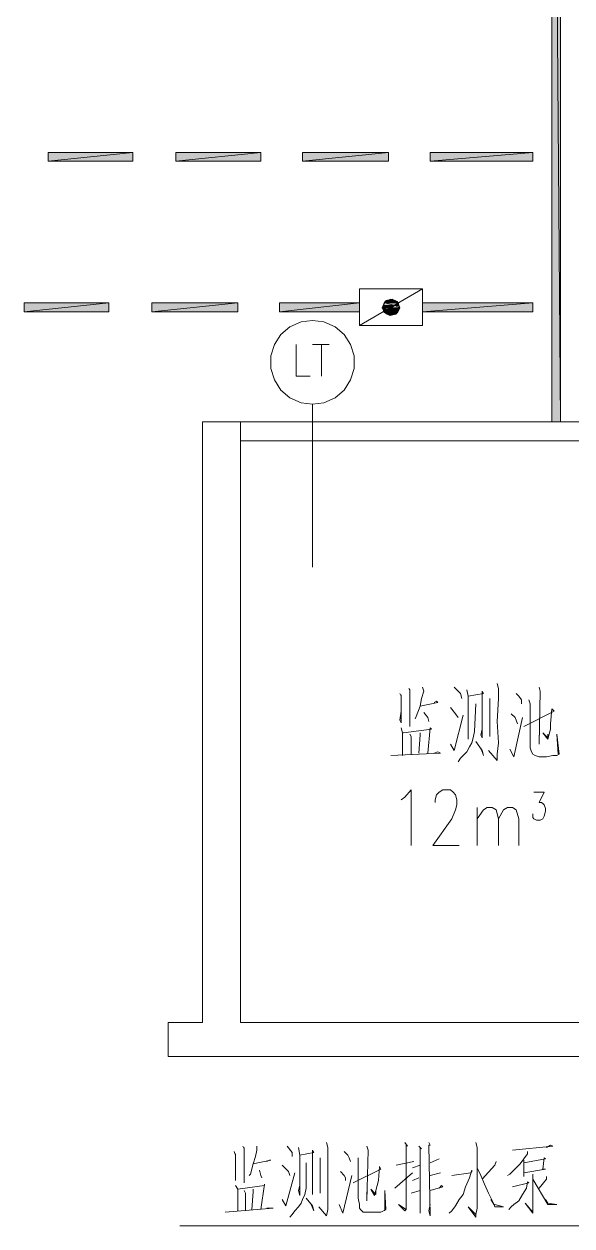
# Model space of a CAD drawing. Extents: x 2439 to 2860, y 496 to 788.
# Drawn here: x 2672.3 to 2702.6, y 575.7 to 642.1 of the extents above; entities that cross this region are included whole.
import ezdxf

# ---------------------------------------------------------------- set-up
doc = ezdxf.new("R2010")
doc.units = 0
doc.header["$LTSCALE"] = 15
doc.header["$MEASUREMENT"] = 0
doc.layers.get('0').update_dxf_attribs({"linetype": 'CONTINUOUS'})

msp = doc.modelspace()

# ---------------------------------------------------------------- hatches: boundary and pattern name
h = msp.add_hatch(color=0)
edge = h.paths.add_edge_path(flags=0)
edge.add_spline(control_points=[(2701.922, 681.634), (2701.922, 681.634), (2701.433, 681.634), (2701.433, 681.634), (2701.433, 681.634), (2701.922, 620.166), (2701.922, 620.166), (2701.922, 620.166), (2701.922, 681.634), (2701.922, 681.634)], knot_values=[0, 0, 0, 0, 1, 1, 1, 2, 2, 2, 3, 3, 3, 3], degree=3, periodic=0)
edge = h.paths.add_edge_path(flags=0)
edge.add_spline(control_points=[(2701.433, 681.634), (2701.433, 681.634), (2701.922, 620.166), (2701.922, 620.166), (2701.922, 620.166), (2701.433, 620.166), (2701.433, 620.166), (2701.433, 620.166), (2701.433, 681.634), (2701.433, 681.634)], knot_values=[0, 0, 0, 0, 1, 1, 1, 2, 2, 2, 3, 3, 3, 3], degree=3, periodic=0)
h = msp.add_hatch(color=0)
edge = h.paths.add_edge_path(flags=0)
edge.add_spline(control_points=[(2678.313, 634.555), (2678.313, 634.555), (2678.313, 635.044), (2678.313, 635.044), (2678.313, 635.044), (2673.633, 634.555), (2673.633, 634.555), (2673.633, 634.555), (2678.313, 634.555), (2678.313, 634.555)], knot_values=[0, 0, 0, 0, 1, 1, 1, 2, 2, 2, 3, 3, 3, 3], degree=3, periodic=0)
edge = h.paths.add_edge_path(flags=0)
edge.add_spline(control_points=[(2678.313, 635.044), (2678.313, 635.044), (2673.633, 634.555), (2673.633, 634.555), (2673.633, 634.555), (2673.633, 635.044), (2673.633, 635.044), (2673.633, 635.044), (2678.313, 635.044), (2678.313, 635.044)], knot_values=[0, 0, 0, 0, 1, 1, 1, 2, 2, 2, 3, 3, 3, 3], degree=3, periodic=0)
h = msp.add_hatch(color=0)
edge = h.paths.add_edge_path(flags=0)
edge.add_spline(control_points=[(2685.368, 634.555), (2685.368, 634.555), (2685.368, 635.044), (2685.368, 635.044), (2685.368, 635.044), (2680.688, 634.555), (2680.688, 634.555), (2680.688, 634.555), (2685.368, 634.555), (2685.368, 634.555)], knot_values=[0, 0, 0, 0, 1, 1, 1, 2, 2, 2, 3, 3, 3, 3], degree=3, periodic=0)
edge = h.paths.add_edge_path(flags=0)
edge.add_spline(control_points=[(2685.368, 635.044), (2685.368, 635.044), (2680.688, 634.555), (2680.688, 634.555), (2680.688, 634.555), (2680.688, 635.044), (2680.688, 635.044), (2680.688, 635.044), (2685.368, 635.044), (2685.368, 635.044)], knot_values=[0, 0, 0, 0, 1, 1, 1, 2, 2, 2, 3, 3, 3, 3], degree=3, periodic=0)
h = msp.add_hatch(color=0)
edge = h.paths.add_edge_path(flags=0)
edge.add_spline(control_points=[(2692.423, 634.555), (2692.423, 634.555), (2692.423, 635.044), (2692.423, 635.044), (2692.423, 635.044), (2687.673, 634.555), (2687.673, 634.555), (2687.673, 634.555), (2692.423, 634.555), (2692.423, 634.555)], knot_values=[0, 0, 0, 0, 1, 1, 1, 2, 2, 2, 3, 3, 3, 3], degree=3, periodic=0)
edge = h.paths.add_edge_path(flags=0)
edge.add_spline(control_points=[(2692.423, 635.044), (2692.423, 635.044), (2687.673, 634.555), (2687.673, 634.555), (2687.673, 634.555), (2687.673, 635.044), (2687.673, 635.044), (2687.673, 635.044), (2692.423, 635.044), (2692.423, 635.044)], knot_values=[0, 0, 0, 0, 1, 1, 1, 2, 2, 2, 3, 3, 3, 3], degree=3, periodic=0)
h = msp.add_hatch(color=0)
edge = h.paths.add_edge_path(flags=0)
edge.add_spline(control_points=[(2700.385, 634.555), (2700.385, 634.555), (2700.385, 635.044), (2700.385, 635.044), (2700.385, 635.044), (2694.728, 634.555), (2694.728, 634.555), (2694.728, 634.555), (2700.385, 634.555), (2700.385, 634.555)], knot_values=[0, 0, 0, 0, 1, 1, 1, 2, 2, 2, 3, 3, 3, 3], degree=3, periodic=0)
edge = h.paths.add_edge_path(flags=0)
edge.add_spline(control_points=[(2700.385, 635.044), (2700.385, 635.044), (2694.728, 634.555), (2694.728, 634.555), (2694.728, 634.555), (2694.728, 635.044), (2694.728, 635.044), (2694.728, 635.044), (2700.385, 635.044), (2700.385, 635.044)], knot_values=[0, 0, 0, 0, 1, 1, 1, 2, 2, 2, 3, 3, 3, 3], degree=3, periodic=0)
h = msp.add_hatch(color=0)
edge = h.paths.add_edge_path(flags=0)
edge.add_spline(control_points=[(2692.213, 626.732), (2692.213, 626.732), (2692.981, 626.732), (2692.981, 626.732), (2692.981, 626.732), (2692.283, 626.871), (2692.283, 626.871), (2692.283, 626.871), (2692.213, 626.732), (2692.213, 626.732)], knot_values=[0, 0, 0, 0, 1, 1, 1, 2, 2, 2, 3, 3, 3, 3], degree=3, periodic=0)
edge = h.paths.add_edge_path(flags=0)
edge.add_spline(control_points=[(2692.981, 626.732), (2692.981, 626.732), (2692.283, 626.871), (2692.283, 626.871), (2692.283, 626.871), (2692.772, 626.871), (2692.772, 626.871), (2692.772, 626.871), (2692.981, 626.732), (2692.981, 626.732)], knot_values=[0, 0, 0, 0, 1, 1, 1, 2, 2, 2, 3, 3, 3, 3], degree=3, periodic=0)
h = msp.add_hatch(color=0)
h.dxf.hatch_style = 2
h.paths.add_polyline_path([(2692.632, 626.941), (2692.283, 626.871), (2692.772, 626.871)])
h = msp.add_hatch(color=0)
edge = h.paths.add_edge_path(flags=0)
edge.add_spline(control_points=[(2672.306, 626.732), (2672.306, 626.732), (2672.306, 626.243), (2672.306, 626.243), (2672.306, 626.243), (2676.986, 626.732), (2676.986, 626.732), (2676.986, 626.732), (2672.306, 626.732), (2672.306, 626.732)], knot_values=[0, 0, 0, 0, 1, 1, 1, 2, 2, 2, 3, 3, 3, 3], degree=3, periodic=0)
edge = h.paths.add_edge_path(flags=0)
edge.add_spline(control_points=[(2672.306, 626.243), (2672.306, 626.243), (2676.986, 626.732), (2676.986, 626.732), (2676.986, 626.732), (2676.986, 626.243), (2676.986, 626.243), (2676.986, 626.243), (2672.306, 626.243), (2672.306, 626.243)], knot_values=[0, 0, 0, 0, 1, 1, 1, 2, 2, 2, 3, 3, 3, 3], degree=3, periodic=0)
h = msp.add_hatch(color=0)
edge = h.paths.add_edge_path(flags=0)
edge.add_spline(control_points=[(2679.361, 626.732), (2679.361, 626.732), (2679.361, 626.243), (2679.361, 626.243), (2679.361, 626.243), (2684.11, 626.732), (2684.11, 626.732), (2684.11, 626.732), (2679.361, 626.732), (2679.361, 626.732)], knot_values=[0, 0, 0, 0, 1, 1, 1, 2, 2, 2, 3, 3, 3, 3], degree=3, periodic=0)
edge = h.paths.add_edge_path(flags=0)
edge.add_spline(control_points=[(2679.361, 626.243), (2679.361, 626.243), (2684.11, 626.732), (2684.11, 626.732), (2684.11, 626.732), (2684.11, 626.243), (2684.11, 626.243), (2684.11, 626.243), (2679.361, 626.243), (2679.361, 626.243)], knot_values=[0, 0, 0, 0, 1, 1, 1, 2, 2, 2, 3, 3, 3, 3], degree=3, periodic=0)
h = msp.add_hatch(color=0)
edge = h.paths.add_edge_path(flags=0)
edge.add_spline(control_points=[(2686.415, 626.732), (2686.415, 626.732), (2686.415, 626.243), (2686.415, 626.243), (2686.415, 626.243), (2690.816, 626.732), (2690.816, 626.732), (2690.816, 626.732), (2686.415, 626.732), (2686.415, 626.732)], knot_values=[0, 0, 0, 0, 1, 1, 1, 2, 2, 2, 3, 3, 3, 3], degree=3, periodic=0)
edge = h.paths.add_edge_path(flags=0)
edge.add_spline(control_points=[(2686.415, 626.243), (2686.415, 626.243), (2690.816, 626.732), (2690.816, 626.732), (2690.816, 626.732), (2690.816, 626.243), (2690.816, 626.243), (2690.816, 626.243), (2686.415, 626.243), (2686.415, 626.243)], knot_values=[0, 0, 0, 0, 1, 1, 1, 2, 2, 2, 3, 3, 3, 3], degree=3, periodic=0)
h = msp.add_hatch(color=0)
edge = h.paths.add_edge_path(flags=0)
edge.add_spline(control_points=[(2692.073, 626.452), (2692.073, 626.452), (2692.562, 626.452), (2692.562, 626.452), (2692.562, 626.452), (2692.143, 626.592), (2692.143, 626.592), (2692.143, 626.592), (2692.073, 626.452), (2692.073, 626.452)], knot_values=[0, 0, 0, 0, 1, 1, 1, 2, 2, 2, 3, 3, 3, 3], degree=3, periodic=0)
edge = h.paths.add_edge_path(flags=0)
edge.add_spline(control_points=[(2692.562, 626.452), (2692.562, 626.452), (2692.143, 626.592), (2692.143, 626.592), (2692.143, 626.592), (2692.772, 626.592), (2692.772, 626.592), (2692.772, 626.592), (2692.562, 626.452), (2692.562, 626.452)], knot_values=[0, 0, 0, 0, 1, 1, 1, 2, 2, 2, 3, 3, 3, 3], degree=3, periodic=0)
h = msp.add_hatch(color=0)
edge = h.paths.add_edge_path(flags=0)
edge.add_spline(control_points=[(2692.143, 626.592), (2692.143, 626.592), (2692.772, 626.592), (2692.772, 626.592), (2692.772, 626.592), (2692.213, 626.732), (2692.213, 626.732), (2692.213, 626.732), (2692.143, 626.592), (2692.143, 626.592)], knot_values=[0, 0, 0, 0, 1, 1, 1, 2, 2, 2, 3, 3, 3, 3], degree=3, periodic=0)
edge = h.paths.add_edge_path(flags=0)
edge.add_spline(control_points=[(2692.772, 626.592), (2692.772, 626.592), (2692.213, 626.732), (2692.213, 626.732), (2692.213, 626.732), (2692.981, 626.732), (2692.981, 626.732), (2692.981, 626.732), (2692.772, 626.592), (2692.772, 626.592)], knot_values=[0, 0, 0, 0, 1, 1, 1, 2, 2, 2, 3, 3, 3, 3], degree=3, periodic=0)
h = msp.add_hatch(color=0)
edge = h.paths.add_edge_path(flags=0)
edge.add_spline(control_points=[(2692.143, 626.382), (2692.143, 626.382), (2692.353, 626.382), (2692.353, 626.382), (2692.353, 626.382), (2692.143, 626.243), (2692.143, 626.243), (2692.143, 626.243), (2692.143, 626.382), (2692.143, 626.382)], knot_values=[0, 0, 0, 0, 1, 1, 1, 2, 2, 2, 3, 3, 3, 3], degree=3, periodic=0)
edge = h.paths.add_edge_path(flags=0)
edge.add_spline(control_points=[(2692.353, 626.382), (2692.353, 626.382), (2692.143, 626.243), (2692.143, 626.243), (2692.143, 626.243), (2692.912, 626.243), (2692.912, 626.243), (2692.912, 626.243), (2692.353, 626.382), (2692.353, 626.382)], knot_values=[0, 0, 0, 0, 1, 1, 1, 2, 2, 2, 3, 3, 3, 3], degree=3, periodic=0)
h = msp.add_hatch(color=0)
edge = h.paths.add_edge_path(flags=0)
edge.add_spline(control_points=[(2692.492, 626.033), (2692.492, 626.033), (2692.353, 626.103), (2692.353, 626.103), (2692.353, 626.103), (2692.842, 626.103), (2692.842, 626.103), (2692.842, 626.103), (2692.492, 626.033), (2692.492, 626.033)], knot_values=[0, 0, 0, 0, 1, 1, 1, 2, 2, 2, 3, 3, 3, 3], degree=3, periodic=0)
edge = h.paths.add_edge_path(flags=0)
edge.add_spline(control_points=[(2692.353, 626.103), (2692.353, 626.103), (2692.842, 626.103), (2692.842, 626.103), (2692.842, 626.103), (2692.143, 626.243), (2692.143, 626.243), (2692.143, 626.243), (2692.353, 626.103), (2692.353, 626.103)], knot_values=[0, 0, 0, 0, 1, 1, 1, 2, 2, 2, 3, 3, 3, 3], degree=3, periodic=0)
edge = h.paths.add_edge_path(flags=0)
edge.add_spline(control_points=[(2692.842, 626.103), (2692.842, 626.103), (2692.143, 626.243), (2692.143, 626.243), (2692.143, 626.243), (2692.912, 626.243), (2692.912, 626.243), (2692.912, 626.243), (2692.842, 626.103), (2692.842, 626.103)], knot_values=[0, 0, 0, 0, 1, 1, 1, 2, 2, 2, 3, 3, 3, 3], degree=3, periodic=0)
h = msp.add_hatch(color=0)
edge = h.paths.add_edge_path(flags=0)
edge.add_spline(control_points=[(2692.353, 626.382), (2692.353, 626.382), (2692.981, 626.382), (2692.981, 626.382), (2692.981, 626.382), (2692.562, 626.452), (2692.562, 626.452), (2692.562, 626.452), (2692.353, 626.382), (2692.353, 626.382)], knot_values=[0, 0, 0, 0, 1, 1, 1, 2, 2, 2, 3, 3, 3, 3], degree=3, periodic=0)
edge = h.paths.add_edge_path(flags=0)
edge.add_spline(control_points=[(2692.981, 626.382), (2692.981, 626.382), (2692.562, 626.452), (2692.562, 626.452), (2692.562, 626.452), (2693.051, 626.452), (2693.051, 626.452), (2693.051, 626.452), (2692.981, 626.382), (2692.981, 626.382)], knot_values=[0, 0, 0, 0, 1, 1, 1, 2, 2, 2, 3, 3, 3, 3], degree=3, periodic=0)
h = msp.add_hatch(color=0)
h.dxf.hatch_style = 2
h.paths.add_polyline_path([(2692.353, 626.382), (2692.981, 626.382), (2692.912, 626.243)])
h = msp.add_hatch(color=0)
h.dxf.hatch_style = 2
h.paths.add_polyline_path([(2692.981, 626.732), (2692.772, 626.592), (2692.981, 626.592)])
h = msp.add_hatch(color=0)
edge = h.paths.add_edge_path(flags=0)
edge.add_spline(control_points=[(2694.309, 626.732), (2694.309, 626.732), (2694.309, 626.243), (2694.309, 626.243), (2694.309, 626.243), (2700.385, 626.732), (2700.385, 626.732), (2700.385, 626.732), (2694.309, 626.732), (2694.309, 626.732)], knot_values=[0, 0, 0, 0, 1, 1, 1, 2, 2, 2, 3, 3, 3, 3], degree=3, periodic=0)
edge = h.paths.add_edge_path(flags=0)
edge.add_spline(control_points=[(2694.309, 626.243), (2694.309, 626.243), (2700.385, 626.732), (2700.385, 626.732), (2700.385, 626.732), (2700.385, 626.243), (2700.385, 626.243), (2700.385, 626.243), (2694.309, 626.243), (2694.309, 626.243)], knot_values=[0, 0, 0, 0, 1, 1, 1, 2, 2, 2, 3, 3, 3, 3], degree=3, periodic=0)

# ---------------------------------------------------------------- linework, layer by layer
at = {"color": 0, "lineweight": 5}
for points in [[(2694.309, 627.5), (2690.816, 625.474), (2690.816, 627.5), (2694.309, 627.5), (2694.309, 625.474), (2690.816, 625.474)], [(2693.051, 626.452), (2692.912, 626.801), (2692.562, 626.941), (2692.213, 626.801), (2692.073, 626.452), (2692.213, 626.173), (2692.562, 626.033), (2692.912, 626.173), (2693.051, 626.452)], [(2692.632, 626.941), (2692.283, 626.871), (2692.772, 626.871), (2692.632, 626.941)], [(2690.816, 626.732), (2690.816, 626.243)], [(2692.353, 626.382), (2692.981, 626.382), (2692.912, 626.243), (2692.353, 626.382)], [(2692.981, 626.732), (2692.772, 626.592), (2692.981, 626.592), (2692.981, 626.732)], [(2688.232, 625.754), (2687.603, 625.684), (2686.974, 625.404), (2686.485, 624.985), (2686.136, 624.427), (2685.927, 623.798), (2685.927, 623.099), (2686.136, 622.471), (2686.485, 621.912), (2686.974, 621.493), (2687.603, 621.213), (2688.232, 621.144), (2688.86, 621.213), (2689.489, 621.493), (2689.978, 621.912), (2690.327, 622.471), (2690.537, 623.099), (2690.537, 623.798), (2690.327, 624.427), (2689.978, 624.985), (2689.489, 625.404), (2688.86, 625.684), (2688.232, 625.754)], [(2687.324, 624.427), (2687.324, 622.68), (2688.092, 622.68)], [(2688.232, 624.427), (2689.14, 624.427)], [(2688.721, 624.427), (2688.721, 622.68)], [(2688.232, 621.144), (2688.232, 612.133)], [(2682.155, 620.166), (2731.05, 620.166)], [(2682.155, 586.987), (2682.155, 620.166)], [(2684.25, 586.987), (2684.25, 620.166)], [(2684.25, 619.118), (2729.164, 619.118)], [(2698.43, 605.707), (2698.5, 605.427), (2698.5, 604.869), (2698.43, 603.611), (2698.5, 602.424), (2698.43, 601.795), (2698.43, 601.446), (2697.941, 602.005)], [(2693.051, 605.148), (2693.121, 605.008), (2693.121, 605.078), (2693.121, 603.541), (2693.051, 603.681), (2693.121, 604.17)], [(2693.54, 605.427), (2693.61, 605.357), (2693.61, 603.332), (2693.61, 603.541), (2693.61, 603.751)], [(2694.309, 605.497), (2694.378, 605.288), (2694.239, 604.869), (2694.169, 604.449), (2693.959, 603.891), (2693.889, 603.751)], [(2696.055, 605.497), (2696.404, 605.148), (2696.474, 604.869)], [(2696.753, 605.357), (2696.823, 605.008), (2696.823, 603.891), (2696.823, 603.122), (2696.823, 602.633), (2696.823, 602.913), (2696.823, 603.192)], [(2696.823, 605.008), (2697.661, 605.148), (2697.591, 605.288), (2697.591, 604.17), (2697.591, 603.192), (2697.591, 603.122), (2697.591, 602.703), (2697.522, 602.843), (2697.591, 603.192)], [(2698.011, 604.869), (2698.011, 604.659), (2698.011, 602.773), (2698.011, 602.983), (2698.011, 603.332)], [(2699.477, 605.148), (2699.617, 605.008), (2699.757, 604.799), (2699.757, 604.589)], [(2700.735, 605.497), (2700.805, 605.288), (2700.735, 602.354), (2700.735, 602.563), (2700.735, 602.843)], [(2694.169, 604.449), (2695.147, 604.659), (2695.077, 604.729), (2694.937, 604.659)], [(2695.845, 604.38), (2696.125, 604.03), (2696.264, 603.821)], [(2697.242, 604.589), (2697.172, 603.052), (2697.103, 602.703), (2697.033, 602.424), (2696.893, 602.214), (2696.753, 601.935), (2696.544, 601.725), (2696.404, 601.586), (2696.264, 601.376)], [(2699.897, 603.332), (2701.573, 604.17), (2701.433, 604.31), (2701.363, 603.472), (2701.363, 603.192), (2701.294, 602.913), (2701.224, 602.633), (2700.944, 602.983), (2701.224, 602.703), (2701.224, 602.913)], [(2700.176, 604.799), (2700.246, 604.589), (2700.246, 602.424), (2700.246, 602.144), (2700.316, 601.935), (2700.385, 601.795), (2700.525, 601.725), (2700.735, 601.655), (2701.154, 601.655), (2701.503, 601.725), (2701.713, 601.725), (2701.852, 601.795), (2701.713, 602.913), (2701.782, 601.795)], [(2682.155, 601.725), (2682.155, 603.611)], [(2694.378, 604.1), (2694.588, 603.821), (2694.658, 603.611)], [(2695.845, 602.354), (2696.055, 602.005), (2696.544, 603.96)], [(2699.128, 602.075), (2699.338, 601.655), (2699.827, 603.821)], [(2699.198, 604.03), (2699.408, 603.821), (2699.477, 603.681), (2699.547, 603.472)], [(2693.121, 603.262), (2693.191, 602.983), (2693.191, 601.725)], [(2693.191, 602.983), (2693.261, 602.983), (2694.797, 603.192), (2694.728, 603.262), (2694.588, 601.865)], [(2693.61, 602.913), (2693.68, 602.773), (2693.68, 601.795)], [(2694.169, 602.983), (2694.169, 602.843), (2694.099, 601.865)], [(2697.242, 602.494), (2697.591, 602.005), (2697.661, 601.725), (2697.522, 602.144)], [(2692.562, 601.725), (2695.286, 601.865), (2695.147, 601.935), (2694.937, 601.865)], [(2693.121, 599.281), (2693.331, 599.42), (2693.68, 599.839), (2693.68, 596.766)], [(2695.007, 599.141), (2695.007, 599.281), (2695.077, 599.56), (2695.217, 599.7), (2695.426, 599.839), (2695.845, 599.839), (2695.985, 599.7), (2696.125, 599.56), (2696.194, 599.281), (2696.194, 599.001), (2696.125, 598.722), (2695.915, 598.233), (2694.867, 596.766), (2696.334, 596.766)], [(2700.455, 599.7), (2701.014, 599.7), (2700.735, 599.141), (2700.874, 599.141), (2700.944, 599.071), (2701.014, 599.001), (2701.084, 598.792), (2701.084, 598.652), (2701.014, 598.372), (2700.944, 598.233), (2700.805, 598.163), (2700.595, 598.163), (2700.455, 598.233), (2700.385, 598.303), (2700.385, 598.512)], [(2697.312, 598.861), (2697.312, 596.766)], [(2697.312, 598.233), (2697.661, 598.722), (2697.871, 598.861), (2698.15, 598.861), (2698.36, 598.722), (2698.5, 598.233), (2698.5, 596.766)], [(2698.5, 598.233), (2698.779, 598.722), (2698.988, 598.861), (2699.268, 598.861), (2699.477, 598.722), (2699.617, 598.233), (2699.617, 596.766)], [(2680.897, 575.741), (2704.646, 575.741), (2716.661, 590.829)], [(2680.269, 585.101), (2732.936, 585.101), (2732.936, 586.987)], [(2680.269, 586.987), (2682.155, 586.987)], [(2680.269, 586.987), (2680.269, 585.101)], [(2684.25, 586.987), (2729.164, 586.987)], [(2689, 580.351), (2689.07, 580.072), (2689.07, 579.583), (2689.07, 578.326), (2689.07, 577.208), (2689.07, 576.649), (2689, 576.3), (2688.581, 576.789)], [(2693.331, 580.351), (2693.47, 580.142), (2693.4, 580.211), (2693.4, 576.929), (2693.4, 576.649), (2693.331, 576.579), (2692.981, 576.929), (2693.4, 576.649)], [(2694.658, 580.351), (2694.728, 580.211), (2694.658, 580.211), (2694.728, 576.3), (2694.658, 576.579), (2694.728, 576.929)], [(2697.242, 580.351), (2697.312, 580.072), (2697.312, 576.719), (2697.242, 576.37), (2697.242, 576.23), (2696.823, 576.789), (2697.242, 576.37)], [(2683.901, 579.862), (2683.971, 579.653), (2683.971, 579.723), (2683.971, 578.256), (2683.971, 578.465), (2683.971, 578.884)], [(2684.39, 580.142), (2684.46, 580.002), (2684.46, 580.072), (2684.46, 578.116), (2684.46, 578.256), (2684.46, 578.465)], [(2685.158, 580.142), (2685.158, 579.932), (2685.088, 579.583), (2684.949, 579.164), (2684.809, 578.605), (2684.739, 578.535)], [(2686.835, 580.142), (2687.114, 579.792), (2687.114, 579.583)], [(2687.463, 580.072), (2687.533, 579.653), (2687.533, 578.605), (2687.533, 577.906), (2687.533, 577.417), (2687.463, 577.697), (2687.533, 577.976)], [(2687.533, 579.653), (2688.301, 579.792), (2688.232, 579.932), (2688.232, 578.884), (2688.232, 577.976), (2688.232, 577.906), (2688.232, 577.487), (2688.232, 577.627), (2688.232, 577.976)], [(2689.978, 579.862), (2690.187, 579.653), (2690.257, 579.513), (2690.327, 579.303)], [(2691.235, 580.142), (2691.305, 579.932), (2691.235, 577.138), (2691.235, 577.417), (2691.235, 577.627)], [(2694.099, 580.142), (2694.239, 580.002), (2694.169, 580.072), (2694.169, 576.44), (2694.169, 576.719), (2694.169, 576.998)], [(2700.106, 579.862), (2700.106, 579.723), (2699.687, 579.164), (2699.338, 578.814), (2699.128, 578.605), (2698.988, 578.535)], [(2699.268, 579.932), (2701.503, 580.142), (2701.363, 580.211), (2701.154, 580.072)], [(2684.949, 579.164), (2685.927, 579.373), (2685.857, 579.373), (2685.717, 579.303)], [(2686.555, 579.094), (2686.904, 578.745), (2686.974, 578.535)], [(2687.882, 579.234), (2687.882, 577.837), (2687.812, 577.487), (2687.673, 577.208), (2687.603, 576.998), (2687.463, 576.789), (2687.254, 576.579), (2687.114, 576.37), (2686.974, 576.23)], [(2688.651, 579.513), (2688.651, 579.373), (2688.651, 577.557), (2688.651, 577.767), (2688.651, 578.046)], [(2690.467, 578.116), (2692.003, 578.884), (2691.934, 579.024), (2691.864, 578.256), (2691.794, 577.976), (2691.724, 577.697), (2691.654, 577.417), (2691.445, 577.767), (2691.724, 577.487), (2691.724, 577.697)], [(2690.746, 579.513), (2690.746, 579.303), (2690.746, 577.278), (2690.816, 576.929), (2690.816, 576.719), (2690.886, 576.649), (2691.026, 576.509), (2691.235, 576.509), (2691.654, 576.509), (2692.003, 576.509), (2692.143, 576.579), (2692.283, 576.649), (2692.213, 577.697), (2692.213, 576.579)], [(2692.842, 579.094), (2693.82, 579.303)], [(2693.75, 578.954), (2694.169, 579.094)], [(2694.728, 579.234), (2695.217, 579.443)], [(2697.312, 578.954), (2697.522, 578.535), (2697.731, 578.046), (2697.941, 577.557), (2698.22, 576.998), (2698.29, 576.789), (2698.779, 576.789), (2698.29, 576.929)], [(2698.36, 579.303), (2698.29, 579.094), (2697.591, 578.326)], [(2699.897, 579.373), (2699.897, 578.465), (2699.897, 578.675), (2701.084, 578.884), (2700.944, 578.884), (2701.014, 579.513), (2701.084, 579.443), (2699.897, 579.234)], [(2685.298, 578.814), (2685.368, 578.535), (2685.438, 578.395)], [(2686.555, 577.208), (2686.765, 576.859), (2687.254, 578.675)], [(2689.698, 576.929), (2689.908, 576.44), (2690.397, 578.535)], [(2689.768, 578.745), (2689.978, 578.535), (2690.048, 578.395), (2690.048, 578.256)], [(2692.772, 577.837), (2693.75, 578.675)], [(2694.099, 578.395), (2693.75, 578.256)], [(2695.286, 578.675), (2694.728, 578.535)], [(2695.915, 578.535), (2696.963, 578.675), (2697.033, 578.745), (2697.033, 578.814), (2696.893, 578.395), (2696.683, 577.906), (2696.544, 577.487), (2696.334, 577.208), (2696.125, 576.859), (2695.915, 576.579), (2695.775, 576.44)], [(2700.385, 578.605), (2700.385, 578.465), (2700.385, 576.859), (2700.385, 576.579), (2700.385, 576.44), (2699.966, 576.998), (2700.385, 576.509)], [(2700.385, 578.326), (2701.224, 576.929), (2701.713, 576.929), (2701.224, 576.998), (2701.084, 577.208)], [(2701.154, 578.465), (2701.154, 578.326), (2700.735, 577.837)], [(2683.971, 577.976), (2684.11, 577.767), (2684.11, 576.579)], [(2684.11, 577.767), (2684.11, 577.767), (2685.577, 577.976), (2685.577, 578.046), (2685.368, 576.649)], [(2684.46, 577.697), (2684.53, 577.557), (2684.53, 576.579)], [(2684.949, 577.767), (2684.949, 577.627), (2684.879, 576.649)], [(2693.68, 577.557), (2694.169, 577.697)], [(2694.728, 577.697), (2695.426, 577.906), (2695.356, 577.976), (2695.217, 577.837)], [(2699.268, 577.906), (2700.176, 578.116), (2700.106, 578.186), (2700.036, 577.837), (2699.827, 577.487), (2699.617, 577.138), (2699.338, 576.929), (2699.198, 576.789), (2699.058, 576.649)], [(2687.882, 577.278), (2688.232, 576.859), (2688.301, 576.579), (2688.162, 576.929)], [(2698.08, 577.208), (2698.29, 576.859)], [(2683.412, 576.509), (2686.066, 576.719), (2685.927, 576.719), (2685.717, 576.719)]]:
    msp.add_lwpolyline(points, dxfattribs=at)
for points in [[(2701.922, 681.634), (2701.922, 681.634), (2701.433, 681.634), (2701.433, 681.634), (2701.433, 681.634), (2701.922, 620.166), (2701.922, 620.166), (2701.922, 620.166), (2701.922, 681.634), (2701.922, 681.634)], [(2701.433, 681.634), (2701.433, 681.634), (2701.922, 620.166), (2701.922, 620.166), (2701.922, 620.166), (2701.433, 620.166), (2701.433, 620.166), (2701.433, 620.166), (2701.433, 681.634), (2701.433, 681.634)], [(2678.313, 634.555), (2678.313, 634.555), (2678.313, 635.044), (2678.313, 635.044), (2678.313, 635.044), (2673.633, 634.555), (2673.633, 634.555), (2673.633, 634.555), (2678.313, 634.555), (2678.313, 634.555)], [(2678.313, 635.044), (2678.313, 635.044), (2673.633, 634.555), (2673.633, 634.555), (2673.633, 634.555), (2673.633, 635.044), (2673.633, 635.044), (2673.633, 635.044), (2678.313, 635.044), (2678.313, 635.044)], [(2685.368, 634.555), (2685.368, 634.555), (2685.368, 635.044), (2685.368, 635.044), (2685.368, 635.044), (2680.688, 634.555), (2680.688, 634.555), (2680.688, 634.555), (2685.368, 634.555), (2685.368, 634.555)], [(2685.368, 635.044), (2685.368, 635.044), (2680.688, 634.555), (2680.688, 634.555), (2680.688, 634.555), (2680.688, 635.044), (2680.688, 635.044), (2680.688, 635.044), (2685.368, 635.044), (2685.368, 635.044)], [(2692.423, 634.555), (2692.423, 634.555), (2692.423, 635.044), (2692.423, 635.044), (2692.423, 635.044), (2687.673, 634.555), (2687.673, 634.555), (2687.673, 634.555), (2692.423, 634.555), (2692.423, 634.555)], [(2692.423, 635.044), (2692.423, 635.044), (2687.673, 634.555), (2687.673, 634.555), (2687.673, 634.555), (2687.673, 635.044), (2687.673, 635.044), (2687.673, 635.044), (2692.423, 635.044), (2692.423, 635.044)], [(2700.385, 634.555), (2700.385, 634.555), (2700.385, 635.044), (2700.385, 635.044), (2700.385, 635.044), (2694.728, 634.555), (2694.728, 634.555), (2694.728, 634.555), (2700.385, 634.555), (2700.385, 634.555)], [(2700.385, 635.044), (2700.385, 635.044), (2694.728, 634.555), (2694.728, 634.555), (2694.728, 634.555), (2694.728, 635.044), (2694.728, 635.044), (2694.728, 635.044), (2700.385, 635.044), (2700.385, 635.044)], [(2692.213, 626.732), (2692.213, 626.732), (2692.981, 626.732), (2692.981, 626.732), (2692.981, 626.732), (2692.283, 626.871), (2692.283, 626.871), (2692.283, 626.871), (2692.213, 626.732), (2692.213, 626.732)], [(2692.981, 626.732), (2692.981, 626.732), (2692.283, 626.871), (2692.283, 626.871), (2692.283, 626.871), (2692.772, 626.871), (2692.772, 626.871), (2692.772, 626.871), (2692.981, 626.732), (2692.981, 626.732)], [(2672.306, 626.732), (2672.306, 626.732), (2672.306, 626.243), (2672.306, 626.243), (2672.306, 626.243), (2676.986, 626.732), (2676.986, 626.732), (2676.986, 626.732), (2672.306, 626.732), (2672.306, 626.732)], [(2672.306, 626.243), (2672.306, 626.243), (2676.986, 626.732), (2676.986, 626.732), (2676.986, 626.732), (2676.986, 626.243), (2676.986, 626.243), (2676.986, 626.243), (2672.306, 626.243), (2672.306, 626.243)], [(2679.361, 626.732), (2679.361, 626.732), (2679.361, 626.243), (2679.361, 626.243), (2679.361, 626.243), (2684.11, 626.732), (2684.11, 626.732), (2684.11, 626.732), (2679.361, 626.732), (2679.361, 626.732)], [(2679.361, 626.243), (2679.361, 626.243), (2684.11, 626.732), (2684.11, 626.732), (2684.11, 626.732), (2684.11, 626.243), (2684.11, 626.243), (2684.11, 626.243), (2679.361, 626.243), (2679.361, 626.243)], [(2686.415, 626.732), (2686.415, 626.732), (2686.415, 626.243), (2686.415, 626.243), (2686.415, 626.243), (2690.816, 626.732), (2690.816, 626.732), (2690.816, 626.732), (2686.415, 626.732), (2686.415, 626.732)], [(2686.415, 626.243), (2686.415, 626.243), (2690.816, 626.732), (2690.816, 626.732), (2690.816, 626.732), (2690.816, 626.243), (2690.816, 626.243), (2690.816, 626.243), (2686.415, 626.243), (2686.415, 626.243)], [(2692.073, 626.452), (2692.073, 626.452), (2692.562, 626.452), (2692.562, 626.452), (2692.562, 626.452), (2692.143, 626.592), (2692.143, 626.592), (2692.143, 626.592), (2692.073, 626.452), (2692.073, 626.452)], [(2692.143, 626.382), (2692.143, 626.382), (2692.353, 626.382), (2692.353, 626.382), (2692.353, 626.382), (2692.073, 626.452), (2692.073, 626.452), (2692.073, 626.452), (2692.143, 626.382), (2692.143, 626.382)], [(2692.353, 626.382), (2692.353, 626.382), (2692.073, 626.452), (2692.073, 626.452), (2692.073, 626.452), (2692.562, 626.452), (2692.562, 626.452), (2692.562, 626.452), (2692.353, 626.382), (2692.353, 626.382)], [(2692.143, 626.592), (2692.143, 626.592), (2692.772, 626.592), (2692.772, 626.592), (2692.772, 626.592), (2692.213, 626.732), (2692.213, 626.732), (2692.213, 626.732), (2692.143, 626.592), (2692.143, 626.592)], [(2692.562, 626.452), (2692.562, 626.452), (2692.143, 626.592), (2692.143, 626.592), (2692.143, 626.592), (2692.772, 626.592), (2692.772, 626.592), (2692.772, 626.592), (2692.562, 626.452), (2692.562, 626.452)], [(2692.143, 626.382), (2692.143, 626.382), (2692.353, 626.382), (2692.353, 626.382), (2692.353, 626.382), (2692.143, 626.243), (2692.143, 626.243), (2692.143, 626.243), (2692.143, 626.382), (2692.143, 626.382)], [(2692.353, 626.382), (2692.353, 626.382), (2692.143, 626.243), (2692.143, 626.243), (2692.143, 626.243), (2692.912, 626.243), (2692.912, 626.243), (2692.912, 626.243), (2692.353, 626.382), (2692.353, 626.382)], [(2692.353, 626.103), (2692.353, 626.103), (2692.842, 626.103), (2692.842, 626.103), (2692.842, 626.103), (2692.143, 626.243), (2692.143, 626.243), (2692.143, 626.243), (2692.353, 626.103), (2692.353, 626.103)], [(2692.842, 626.103), (2692.842, 626.103), (2692.143, 626.243), (2692.143, 626.243), (2692.143, 626.243), (2692.912, 626.243), (2692.912, 626.243), (2692.912, 626.243), (2692.842, 626.103), (2692.842, 626.103)], [(2692.772, 626.592), (2692.772, 626.592), (2692.213, 626.732), (2692.213, 626.732), (2692.213, 626.732), (2692.981, 626.732), (2692.981, 626.732), (2692.981, 626.732), (2692.772, 626.592), (2692.772, 626.592)], [(2692.353, 626.382), (2692.353, 626.382), (2692.981, 626.382), (2692.981, 626.382), (2692.981, 626.382), (2692.562, 626.452), (2692.562, 626.452), (2692.562, 626.452), (2692.353, 626.382), (2692.353, 626.382)], [(2692.492, 626.033), (2692.492, 626.033), (2692.353, 626.103), (2692.353, 626.103), (2692.353, 626.103), (2692.842, 626.103), (2692.842, 626.103), (2692.842, 626.103), (2692.492, 626.033), (2692.492, 626.033)], [(2692.562, 626.452), (2692.562, 626.452), (2693.051, 626.452), (2693.051, 626.452), (2693.051, 626.452), (2692.772, 626.592), (2692.772, 626.592), (2692.772, 626.592), (2692.562, 626.452), (2692.562, 626.452)], [(2692.981, 626.382), (2692.981, 626.382), (2692.562, 626.452), (2692.562, 626.452), (2692.562, 626.452), (2693.051, 626.452), (2693.051, 626.452), (2693.051, 626.452), (2692.981, 626.382), (2692.981, 626.382)], [(2693.051, 626.452), (2693.051, 626.452), (2692.772, 626.592), (2692.772, 626.592), (2692.772, 626.592), (2692.981, 626.592), (2692.981, 626.592), (2692.981, 626.592), (2693.051, 626.452), (2693.051, 626.452)], [(2694.309, 626.732), (2694.309, 626.732), (2694.309, 626.243), (2694.309, 626.243), (2694.309, 626.243), (2700.385, 626.732), (2700.385, 626.732), (2700.385, 626.732), (2694.309, 626.732), (2694.309, 626.732)], [(2694.309, 626.243), (2694.309, 626.243), (2700.385, 626.732), (2700.385, 626.732), (2700.385, 626.732), (2700.385, 626.243), (2700.385, 626.243), (2700.385, 626.243), (2694.309, 626.243), (2694.309, 626.243)]]:
    msp.add_open_spline(points, degree=3, knots=[0, 0, 0, 0, 1, 1, 1, 2, 2, 2, 3, 3, 3, 3], dxfattribs=at)

doc.saveas('drawing.dxf')
